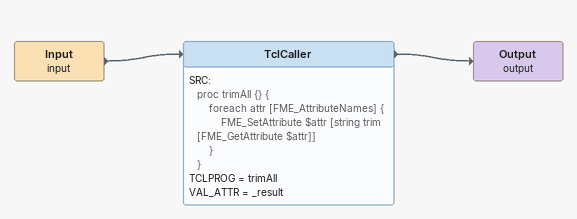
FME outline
Input (input)
    -> TclCaller
TclCaller
    SRC:
      proc trimAll {} {
          foreach attr [FME_AttributeNames] {
              FME_SetAttribute $attr [string trim [FME_GetAttribute $attr]]
          }
      }
    TCLPROG = trimAll
    VAL_ATTR = _result
    -> Output (output)
Output (output)
